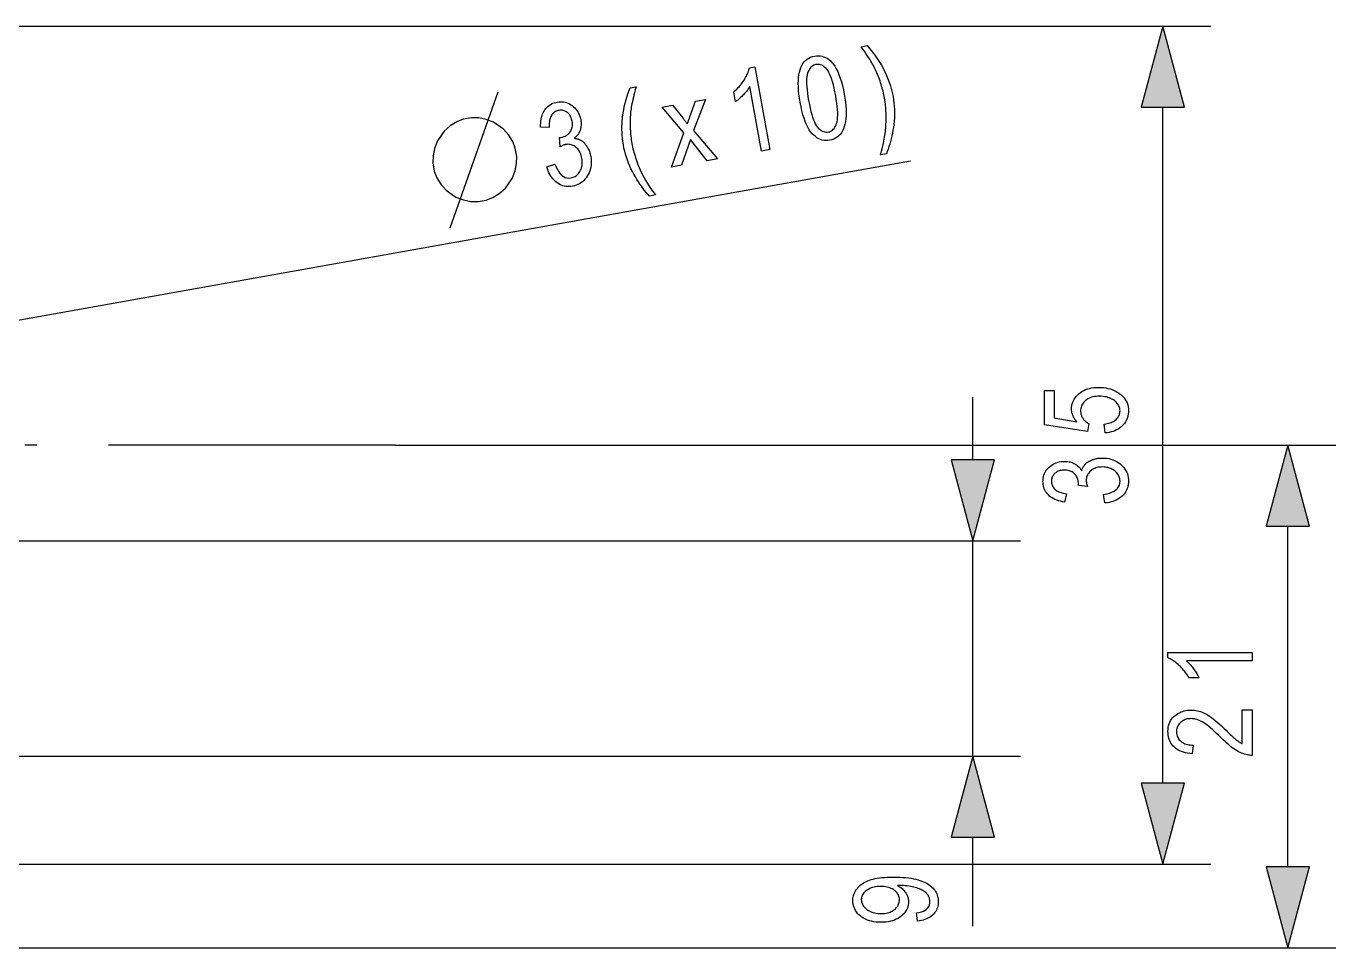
# Model space of a CAD drawing. Extents: x 3 to 298, y 8 to 204.
# Drawn here: x 243.1 to 297.8, y 84 to 122.5 of the extents above; entities that cross this region are included whole.
import ezdxf

# ---------------------------------------------------------------- set-up
doc = ezdxf.new("R2010")
doc.units = 0
doc.linetypes.add('DASHDOT', pattern=[18.5, 12, -3, 0.5, -3])
doc.layers.get('0').update_dxf_attribs({"linetype": 'CONTINUOUS'})

msp = doc.modelspace()

# ---------------------------------------------------------------- linework, layer by layer
at = {"color": 7}
for p, q in [((196, 122.5), (292.572845, 122.5)), ((290.572845, 90.880737), (290.572845, 119.119263)), ((218.30481, 105.857613), (280.01886, 116.873016)), ((258.5, 105), (297.798584, 105)), ((219.5, 101), (284.625916, 101)), ((219.5, 92), (284.625916, 92)), ((196, 87.5), (292.572845, 87.5)), ((227, 84), (297.798584, 84))]:
    msp.add_line(p, q, dxfattribs=at)
at = {"color": 7, "ltscale": 0.065482}
msp.add_line((282.625916, 104.380737), (282.625916, 107), dxfattribs=at)
at = {"color": 7, "linetype": 'DASHDOT'}
msp.add_line((258.5, 105), (63.5, 105), dxfattribs=at)
at = {"color": 7, "ltscale": 0.355963}
msp.add_line((295.798584, 87.380737), (295.798584, 101.619263), dxfattribs=at)
at = {"color": 7, "ltscale": 0.225}
msp.add_line((282.625916, 92), (282.625916, 101), dxfattribs=at)
at = {"color": 7, "ltscale": 0.092845}
msp.add_line((282.625916, 84.905472), (282.625916, 88.619263), dxfattribs=at)
at = {"color": 7}
for points in [[(291.478699, 119.119263), (290.572845, 122.5), (289.666992, 119.119263)], [(279.012909, 117.171921), (278.763763, 117.127449), (278.832825, 117.373055), (278.890381, 117.616554), (278.936401, 117.857956), (278.970947, 118.097252), (278.993958, 118.334442), (279.005493, 118.569534), (279.005493, 118.802521), (278.993988, 119.033409), (278.970978, 119.262192), (278.936462, 119.488869), (278.922699, 119.562523), (278.907837, 119.635872), (278.891815, 119.708923), (278.874695, 119.781677), (278.856384, 119.854126), (278.836975, 119.926277), (278.816437, 119.998131), (278.794739, 120.069679), (278.771942, 120.14093), (278.747986, 120.211891), (278.723145, 120.282021), (278.697723, 120.350807), (278.671692, 120.418243), (278.64502, 120.484337), (278.617767, 120.549088), (278.589905, 120.612495), (278.561401, 120.674553), (278.532349, 120.73526), (278.502625, 120.794632), (278.472351, 120.852654), (278.439636, 120.912186), (278.402771, 120.976089), (278.361725, 121.044373), (278.316498, 121.11702), (278.26709, 121.194046), (278.213531, 121.275436), (278.155762, 121.361206), (278.093872, 121.45134), (278.027771, 121.545853), (277.957489, 121.64473), (278.206604, 121.689201), (278.376282, 121.489754), (278.53241, 121.287247), (278.674957, 121.081696), (278.803955, 120.873085), (278.919373, 120.66143), (279.021179, 120.446716), (279.109467, 120.228951), (279.184174, 120.008133), (279.2453, 119.784264), (279.292847, 119.557335), (279.314087, 119.426468), (279.331024, 119.296173), (279.343628, 119.166428), (279.351929, 119.037254), (279.355896, 118.908638), (279.35553, 118.780586), (279.350861, 118.653091), (279.341858, 118.526169), (279.328552, 118.399803), (279.310913, 118.274002), (279.290131, 118.150017), (279.267334, 118.029091), (279.242554, 117.911224), (279.215729, 117.796425), (279.186951, 117.684685), (279.156128, 117.576004), (279.123322, 117.47039), (279.088531, 117.367836), (279.051697, 117.268349)], [(275.409943, 119.327484), (275.38208, 119.497147), (275.360382, 119.659225), (275.344849, 119.813736), (275.335541, 119.960655), (275.332397, 120.100006), (275.335388, 120.231766), (275.344604, 120.355957), (275.359985, 120.472565), (275.381531, 120.581589), (275.409302, 120.683044), (275.443146, 120.776634), (275.483032, 120.862083), (275.528931, 120.9394), (275.580902, 121.008575), (275.638885, 121.069611), (275.702911, 121.122513), (275.77298, 121.167274), (275.849091, 121.203896), (275.931213, 121.232376), (276.019409, 121.252724), (276.099182, 121.263229), (276.176819, 121.265884), (276.252319, 121.260689), (276.325684, 121.247635), (276.396912, 121.226738), (276.466003, 121.197983), (276.532928, 121.161385), (276.597748, 121.116928), (276.6604, 121.064621), (276.720947, 121.004463), (276.791077, 120.921356), (276.857422, 120.826759), (276.920013, 120.720673), (276.978821, 120.603104), (277.033875, 120.474037), (277.085144, 120.333481), (277.13266, 120.181442), (277.176392, 120.017906), (277.21637, 119.842888), (277.252563, 119.656372), (277.280304, 119.487595), (277.30188, 119.326279), (277.317352, 119.17244), (277.32666, 119.026054), (277.329865, 118.887138), (277.326904, 118.755692), (277.31781, 118.631706), (277.302612, 118.51519), (277.28125, 118.406136), (277.253784, 118.30455), (277.220154, 118.21077), (277.18045, 118.125145), (277.134613, 118.047661), (277.082672, 117.978333), (277.024628, 117.917152), (276.960449, 117.86412), (276.890198, 117.819237), (276.813812, 117.782501), (276.731323, 117.753922), (276.6427, 117.733482), (276.562622, 117.723259), (276.48407, 117.721466), (276.407043, 117.728088), (276.331543, 117.743126), (276.257568, 117.766594), (276.18512, 117.798477), (276.114197, 117.838791), (276.0448, 117.88752), (275.976929, 117.944672), (275.910614, 118.010239), (275.846588, 118.08622), (275.785675, 118.174583), (275.727844, 118.275337), (275.673157, 118.388481), (275.621521, 118.514008), (275.572998, 118.651924), (275.527588, 118.802231), (275.485291, 118.964928), (275.446045, 119.140015)], [(274.1362, 117.346725), (273.78833, 117.284637), (273.307159, 119.980431), (273.287415, 119.947746), (273.266052, 119.914642), (273.243042, 119.881134), (273.218414, 119.847214), (273.192169, 119.812881), (273.164307, 119.778137), (273.134796, 119.742981), (273.103699, 119.707413), (273.070923, 119.67144), (273.03656, 119.635048), (273.001587, 119.599228), (272.96701, 119.564964), (272.932831, 119.532242), (272.899048, 119.501083), (272.865692, 119.471466), (272.832703, 119.443405), (272.800171, 119.416893), (272.768005, 119.39193), (272.736206, 119.368523), (272.704865, 119.346664), (272.631866, 119.755615), (272.682556, 119.799362), (272.731628, 119.84433), (272.779083, 119.890518), (272.824951, 119.93792), (272.869263, 119.986542), (272.911926, 120.036385), (272.953003, 120.08744), (272.992462, 120.139717), (273.030334, 120.193207), (273.06662, 120.247925), (273.10083, 120.302895), (273.132446, 120.357162), (273.161499, 120.410728), (273.187988, 120.4636), (273.211914, 120.51577), (273.233276, 120.56723), (273.252075, 120.617996), (273.268311, 120.668068), (273.281952, 120.71743), (273.29303, 120.766098), (273.518677, 120.806366)], [(275.764832, 119.390823), (275.79541, 119.228836), (275.82724, 119.078491), (275.860291, 118.939789), (275.894592, 118.812737), (275.930145, 118.697327), (275.966949, 118.593559), (276.004974, 118.501442), (276.04425, 118.420959), (276.084778, 118.352127), (276.126556, 118.294945), (276.169373, 118.246597), (276.212952, 118.204285), (276.257294, 118.167999), (276.30246, 118.137756), (276.348419, 118.113548), (276.395142, 118.095367), (276.442688, 118.083229), (276.490997, 118.077118), (276.5401, 118.077042), (276.590027, 118.083008), (276.6362, 118.094231), (276.67981, 118.110962), (276.720825, 118.133202), (276.759247, 118.160942), (276.795105, 118.194183), (276.828369, 118.232941), (276.85907, 118.277191), (276.887146, 118.32695), (276.912689, 118.382217), (276.935608, 118.442993), (276.954712, 118.511658), (276.968628, 118.590607), (276.977448, 118.679855), (276.98111, 118.779381), (276.979675, 118.889198), (276.973053, 119.009308), (276.961334, 119.139702), (276.944458, 119.28038), (276.922455, 119.431351), (276.895325, 119.592613), (276.864685, 119.755035), (276.832794, 119.905746), (276.799683, 120.044739), (276.76532, 120.172012), (276.729736, 120.287582), (276.692932, 120.391426), (276.654907, 120.483559), (276.615631, 120.56398), (276.575134, 120.632683), (276.533386, 120.689667), (276.490601, 120.737785), (276.446899, 120.779877), (276.402344, 120.815933), (276.356873, 120.84597), (276.310547, 120.86998), (276.263306, 120.887955), (276.215149, 120.899902), (276.166138, 120.90583), (276.116241, 120.905724), (276.06546, 120.899597), (276.019714, 120.888451), (275.976563, 120.871796), (275.935944, 120.849632), (275.897888, 120.82196), (275.862427, 120.78878), (275.829498, 120.750092), (275.799133, 120.705887), (275.771301, 120.656181), (275.746063, 120.600967), (275.723389, 120.540237), (275.704529, 120.471611), (275.690796, 120.392693), (275.682129, 120.303482), (275.678619, 120.203979), (275.680237, 120.094185), (275.68692, 119.974098), (275.69873, 119.843719), (275.715637, 119.703049), (275.737701, 119.552078)], [(269.108734, 115.404114), (269.042725, 115.477692), (268.976929, 115.555206), (268.911407, 115.636635), (268.84613, 115.721992), (268.781097, 115.811272), (268.716309, 115.904472), (268.651764, 116.001602), (268.587463, 116.102654), (268.523438, 116.207626), (268.459625, 116.316528), (268.397919, 116.428596), (268.340179, 116.54306), (268.286377, 116.659935), (268.236572, 116.779213), (268.190704, 116.900894), (268.148804, 117.024986), (268.11087, 117.151474), (268.076874, 117.280373), (268.046875, 117.411674), (268.020813, 117.54538), (267.986938, 117.774742), (267.966827, 118.005936), (267.96051, 118.23896), (267.968018, 118.473816), (267.989258, 118.710503), (268.024323, 118.94902), (268.073181, 119.189369), (268.135803, 119.431549), (268.212219, 119.675552), (268.302429, 119.921394), (268.551575, 119.965866), (268.519836, 119.84877), (268.490479, 119.737228), (268.463501, 119.631218), (268.438904, 119.530754), (268.416687, 119.435837), (268.396851, 119.346458), (268.379395, 119.262619), (268.364349, 119.184326), (268.351654, 119.111572), (268.34137, 119.044365), (268.332764, 118.979401), (268.325256, 118.913391), (268.318787, 118.846329), (268.313385, 118.778229), (268.309052, 118.709076), (268.305756, 118.63887), (268.303528, 118.567627), (268.302368, 118.495331), (268.302277, 118.421982), (268.303223, 118.347595), (268.305298, 118.272736), (268.308533, 118.19799), (268.312958, 118.123352), (268.318542, 118.048828), (268.325287, 117.974411), (268.333191, 117.900116), (268.342285, 117.82592), (268.352539, 117.751846), (268.363953, 117.677879), (268.376526, 117.604019), (268.422607, 117.379402), (268.480225, 117.156799), (268.549438, 116.936211), (268.630188, 116.717644), (268.722534, 116.501091), (268.826477, 116.286552), (268.941956, 116.074036), (269.069031, 115.863533), (269.207642, 115.655045), (269.357849, 115.448578)], [(264.824463, 116.623207), (265.162231, 116.741699), (265.210114, 116.617538), (265.262207, 116.508102), (265.318542, 116.413391), (265.379059, 116.333389), (265.443787, 116.26812), (265.512756, 116.21756), (265.585907, 116.181732), (265.663269, 116.160622), (265.744873, 116.154228), (265.830658, 116.16256), (265.877136, 116.172928), (265.921631, 116.187088), (265.964142, 116.205048), (266.004669, 116.226791), (266.043213, 116.252335), (266.079773, 116.281662), (266.114319, 116.314789), (266.146912, 116.351707), (266.17749, 116.392418), (266.206085, 116.43692), (266.23175, 116.4842), (266.25351, 116.533226), (266.271362, 116.584007), (266.285339, 116.636543), (266.29538, 116.690826), (266.301514, 116.746872), (266.303772, 116.804657), (266.302124, 116.864204), (266.29657, 116.925507), (266.287109, 116.988556), (266.274963, 117.047264), (266.260071, 117.10305), (266.242371, 117.155914), (266.221924, 117.205864), (266.198669, 117.252884), (266.172668, 117.296989), (266.14389, 117.338173), (266.112305, 117.376434), (266.077972, 117.411774), (266.040863, 117.444191), (266.001953, 117.47319), (265.962219, 117.49826), (265.921722, 117.519402), (265.880402, 117.536621), (265.838287, 117.549911), (265.795349, 117.559273), (265.751648, 117.564705), (265.707092, 117.566216), (265.661774, 117.563805), (265.615631, 117.557457), (265.59552, 117.553383), (265.574615, 117.548195), (265.552917, 117.541901), (265.530487, 117.5345), (265.507263, 117.525993), (265.483276, 117.516373), (265.458496, 117.505646), (265.432983, 117.493813), (265.406677, 117.480873), (265.379578, 117.466827), (265.353271, 117.845306), (265.408173, 117.85025), (265.45816, 117.860802), (265.505646, 117.874153), (265.550659, 117.890312), (265.593201, 117.909279), (265.63324, 117.931046), (265.670776, 117.95562), (265.705811, 117.983002), (265.738403, 118.013184), (265.768463, 118.046181), (265.796051, 118.081978), (265.820618, 118.119949), (265.841614, 118.159462), (265.859009, 118.200523), (265.872833, 118.243134), (265.883087, 118.287277), (265.889771, 118.332977), (265.892883, 118.380219), (265.892426, 118.429001), (265.888397, 118.479332), (265.880798, 118.531204), (265.870972, 118.57843), (265.858826, 118.623276), (265.84433, 118.665733), (265.827515, 118.705818), (265.80835, 118.743515), (265.786835, 118.778824), (265.76297, 118.81176), (265.736786, 118.842316), (265.708252, 118.870483), (265.677399, 118.896271), (265.64502, 118.919289), (265.612, 118.939163), (265.578369, 118.955894), (265.544037, 118.969475), (265.509064, 118.979904), (265.47345, 118.98719), (265.437195, 118.991325), (265.400269, 118.992317), (265.362701, 118.990158), (265.324463, 118.984848), (265.285431, 118.976288), (265.248169, 118.964874), (265.212708, 118.9506), (265.179016, 118.933472), (265.147156, 118.913483), (265.117065, 118.89064), (265.088776, 118.864944), (265.062286, 118.836388), (265.037598, 118.804977), (265.014679, 118.770706), (264.993958, 118.733604), (264.97583, 118.69368), (264.960205, 118.65094), (264.947205, 118.605385), (264.936737, 118.557014), (264.928833, 118.505829), (264.923492, 118.451828), (264.920715, 118.395004), (264.920502, 118.335373), (264.922852, 118.272919), (264.563934, 118.286461), (264.563354, 118.375313), (264.566833, 118.460426), (264.574402, 118.541809), (264.585999, 118.619446), (264.601654, 118.693344), (264.621399, 118.763512), (264.645203, 118.829941), (264.673035, 118.892632), (264.704956, 118.951584), (264.740936, 119.006805), (264.780334, 119.058067), (264.822449, 119.105164), (264.867279, 119.148087), (264.914856, 119.186852), (264.965149, 119.221436), (265.018188, 119.251862), (265.073975, 119.278114), (265.132477, 119.300194), (265.193726, 119.318108), (265.25769, 119.331856), (265.325745, 119.341385), (265.392639, 119.345467), (265.458344, 119.344101), (265.522919, 119.337288), (265.586304, 119.325035), (265.64856, 119.307327), (265.709625, 119.28418), (265.769531, 119.255585), (265.828278, 119.22155), (265.885864, 119.18206), (265.940735, 119.138107), (265.991241, 119.090668), (266.037445, 119.039742), (266.079315, 118.985321), (266.116852, 118.927414), (266.150085, 118.866028), (266.178955, 118.80114), (266.203552, 118.732773), (266.223785, 118.660919), (266.239716, 118.585571), (266.246979, 118.538925), (266.252014, 118.492989), (266.254822, 118.447777), (266.255371, 118.403275), (266.253693, 118.359489), (266.249756, 118.316422), (266.243622, 118.274071), (266.235229, 118.232437), (266.224609, 118.191521), (266.211731, 118.151321), (266.196777, 118.112106), (266.179962, 118.07415), (266.161224, 118.03746), (266.140594, 118.002029), (266.118042, 117.967865), (266.093628, 117.934959), (266.067291, 117.90332), (266.039063, 117.87294), (266.008942, 117.843819), (265.976929, 117.815964), (266.011963, 117.811882), (266.046051, 117.806374), (266.079193, 117.799438), (266.111359, 117.791061), (266.142578, 117.781258), (266.172852, 117.770027), (266.202148, 117.757355), (266.230469, 117.743256), (266.257874, 117.727722), (266.284302, 117.710762), (266.309967, 117.692276), (266.335022, 117.672188), (266.359528, 117.65049), (266.383423, 117.627182), (266.406738, 117.602264), (266.429474, 117.575737), (266.451599, 117.547607), (266.473175, 117.517868), (266.494141, 117.486511), (266.514526, 117.45356), (266.533997, 117.41925), (266.552277, 117.383858), (266.569336, 117.347366), (266.585205, 117.309799), (266.599823, 117.271133), (266.613251, 117.231377), (266.625458, 117.190536), (266.636475, 117.148605), (266.64624, 117.105583), (266.654846, 117.06147), (266.668671, 116.967743), (266.6763, 116.87648), (266.677734, 116.787666), (266.672943, 116.701317), (266.661957, 116.617416), (266.644745, 116.535973), (266.621307, 116.456985), (266.591675, 116.380463), (266.555847, 116.306389), (266.513794, 116.234772), (266.46698, 116.167206), (266.416901, 116.105293), (266.363525, 116.049019), (266.306885, 115.99839), (266.246918, 115.953415), (266.183685, 115.914078), (266.117157, 115.880386), (266.047363, 115.852348), (265.974243, 115.829948), (265.897858, 115.813202), (265.826111, 115.803108), (265.755615, 115.798676), (265.686401, 115.799904), (265.618469, 115.806793), (265.551788, 115.819336), (265.486389, 115.83754), (265.422241, 115.861404), (265.359375, 115.890923), (265.297791, 115.926102), (265.237457, 115.966942), (265.179596, 116.01281), (265.125427, 116.063065), (265.074921, 116.117714), (265.028107, 116.17675), (264.984985, 116.240181), (264.945496, 116.308006), (264.909729, 116.380219), (264.877625, 116.456818), (264.849182, 116.537819)], [(270.037262, 116.615097), (270.553101, 118.045868), (269.648132, 119.121193), (270.080597, 119.19838), (270.5, 118.669373), (270.522797, 118.640427), (270.54483, 118.612274), (270.566101, 118.584908), (270.586578, 118.558319), (270.606262, 118.532516), (270.625244, 118.5075), (270.643402, 118.483269), (270.660797, 118.459824), (270.677429, 118.437157), (270.693298, 118.415276), (270.704865, 118.44986), (270.716248, 118.48349), (270.727386, 118.516159), (270.738312, 118.547867), (270.749023, 118.578613), (270.759521, 118.608398), (270.769806, 118.637222), (270.779846, 118.665092), (270.789703, 118.692001), (270.799316, 118.717941), (271.03952, 119.369537), (271.453186, 119.443375), (270.955505, 118.141953), (271.952759, 116.957001), (271.527344, 116.881065), (270.968201, 117.581573), (270.820404, 117.771034), (270.457947, 116.690193)], [(261.677063, 118.678192), (261.332489, 118.616692), (261.055603, 118.508018), (260.788971, 118.341919), (260.532593, 118.118385), (260.249542, 117.712334), (260.12854, 117.394455), (260.064941, 117.086823), (260.058746, 116.789444), (260.120239, 116.444893), (260.228912, 116.168015), (260.39502, 115.901382), (260.61853, 115.645004), (261.024597, 115.361954), (261.342468, 115.240929), (261.650116, 115.177322), (261.94751, 115.17115), (262.292053, 115.232651), (262.568939, 115.341324), (262.835571, 115.507423), (263.091919, 115.730949), (263.375, 116.137009), (263.496033, 116.454887), (263.559631, 116.762512), (263.565796, 117.059891), (263.504272, 117.404449), (263.39563, 117.681328), (263.229523, 117.947952), (263.005981, 118.20433), (262.599945, 118.487389), (262.282043, 118.608414), (261.974426, 118.672012)], [(288.156067, 105.509483), (288.117859, 105.879539), (288.183014, 105.889221), (288.244751, 105.90107), (288.30304, 105.9151), (288.357941, 105.931297), (288.409424, 105.949669), (288.45752, 105.970215), (288.502167, 105.992928), (288.543396, 106.017815), (288.581238, 106.044876), (288.615662, 106.074112), (288.646729, 106.104919), (288.67453, 106.136711), (288.699036, 106.169479), (288.720306, 106.203224), (288.738312, 106.237953), (288.753021, 106.273659), (288.764465, 106.310341), (288.772644, 106.348), (288.777557, 106.386642), (288.779175, 106.426262), (288.776886, 106.475708), (288.769958, 106.523766), (288.758453, 106.570442), (288.74231, 106.61573), (288.721588, 106.659637), (288.696259, 106.702156), (288.66629, 106.743294), (288.631744, 106.783043), (288.59259, 106.821411), (288.548798, 106.858391), (288.501038, 106.892868), (288.449921, 106.923714), (288.395416, 106.950928), (288.337555, 106.974518), (288.276337, 106.994476), (288.211731, 107.010803), (288.143799, 107.023506), (288.072449, 107.032578), (287.997772, 107.038025), (287.919708, 107.039833), (287.846436, 107.038078), (287.776489, 107.032814), (287.709961, 107.02404), (287.64679, 107.011757), (287.586975, 106.995964), (287.530518, 106.976662), (287.477417, 106.95385), (287.427704, 106.927528), (287.381348, 106.897697), (287.338379, 106.864357), (287.299133, 106.828369), (287.264008, 106.790588), (287.233032, 106.751015), (287.206177, 106.709656), (287.183472, 106.666496), (287.164886, 106.621552), (287.150452, 106.574821), (287.140106, 106.526299), (287.133911, 106.475983), (287.131836, 106.423874), (287.132751, 106.392082), (287.135437, 106.360703), (287.139893, 106.329727), (287.146179, 106.299156), (287.154236, 106.26899), (287.164063, 106.239227), (287.17572, 106.209877), (287.189148, 106.180931), (287.204376, 106.15239), (287.221375, 106.124252), (287.23999, 106.096901), (287.26001, 106.070724), (287.281433, 106.045715), (287.30426, 106.021873), (287.328522, 105.999207), (287.354187, 105.977707), (287.381226, 105.957382), (287.409698, 105.938217), (287.439575, 105.920227), (287.470886, 105.903412), (287.418335, 105.571556), (285.620605, 105.850883), (285.620605, 107.276192), (286.03125, 107.276192), (286.03125, 106.132607), (286.971893, 105.977425), (286.930176, 106.028824), (286.892822, 106.080849), (286.859863, 106.133492), (286.831299, 106.186752), (286.807159, 106.240639), (286.787384, 106.295143), (286.772003, 106.350266), (286.761047, 106.406013), (286.754456, 106.462387), (286.752258, 106.519371), (286.75531, 106.59053), (286.764526, 106.659805), (286.779846, 106.727188), (286.801331, 106.792686), (286.828949, 106.8563), (286.862671, 106.91803), (286.902588, 106.977867), (286.948578, 107.035828), (287.000732, 107.091896), (287.059021, 107.14608), (287.122528, 107.196655), (287.190308, 107.241913), (287.262329, 107.281837), (287.338654, 107.316444), (287.41925, 107.345726), (287.504089, 107.36969), (287.593231, 107.388321), (287.686646, 107.401627), (287.784332, 107.409615), (287.886292, 107.412277), (287.987488, 107.409615), (288.085724, 107.401627), (288.181061, 107.388321), (288.273438, 107.36969), (288.362885, 107.345726), (288.449402, 107.316444), (288.532959, 107.281837), (288.613586, 107.241913), (288.691284, 107.196655), (288.766052, 107.14608), (288.835693, 107.091011), (288.89798, 107.032295), (288.952942, 106.969917), (289.00061, 106.903893), (289.040894, 106.834213), (289.073914, 106.760887), (289.099548, 106.683907), (289.117859, 106.603264), (289.128845, 106.518982), (289.132538, 106.431038), (289.129944, 106.357704), (289.122192, 106.28669), (289.109222, 106.217995), (289.091064, 106.151611), (289.06778, 106.08754), (289.039276, 106.025787), (289.005615, 105.966354), (288.966736, 105.909233), (288.922729, 105.854431), (288.873505, 105.801941), (288.819702, 105.752823), (288.761902, 105.708115), (288.700134, 105.667831), (288.634369, 105.631958), (288.564636, 105.600502), (288.490875, 105.573463), (288.413147, 105.550842), (288.331451, 105.532639), (288.245758, 105.518852)], [(296.704468, 101.619263), (295.798584, 105), (294.8927, 101.619263)], [(281.720032, 104.380737), (282.625916, 101), (283.531799, 104.380737)], [(288.148895, 102.582466), (288.091614, 102.935814), (288.222229, 102.961143), (288.339142, 102.99321), (288.442261, 103.032005), (288.531677, 103.07753), (288.6073, 103.129791), (288.669189, 103.188789), (288.717316, 103.254509), (288.751678, 103.326973), (288.772308, 103.406166), (288.779175, 103.492088), (288.777161, 103.539665), (288.771027, 103.58596), (288.760803, 103.630966), (288.746521, 103.674683), (288.728149, 103.717102), (288.705688, 103.75824), (288.679169, 103.798088), (288.64856, 103.836647), (288.613831, 103.873909), (288.575073, 103.909889), (288.53302, 103.943459), (288.488586, 103.973495), (288.441742, 103.999992), (288.392456, 104.022957), (288.34079, 104.042397), (288.286713, 104.058296), (288.230225, 104.070663), (288.171295, 104.079498), (288.109985, 104.084793), (288.046234, 104.086563), (287.986328, 104.084938), (287.928772, 104.08007), (287.873627, 104.071953), (287.820862, 104.060585), (287.770508, 104.045975), (287.722504, 104.028114), (287.67691, 104.007011), (287.633698, 103.982658), (287.592865, 103.955063), (287.554443, 103.924217), (287.519043, 103.891006), (287.487396, 103.856316), (287.459473, 103.820145), (287.435242, 103.782494), (287.414764, 103.743362), (287.39801, 103.702759), (287.384949, 103.660667), (287.375671, 103.617096), (287.370056, 103.572044), (287.368225, 103.525513), (287.368683, 103.504982), (287.370117, 103.48349), (287.372498, 103.461052), (287.375854, 103.437653), (287.380127, 103.4133), (287.385406, 103.387993), (287.391602, 103.361732), (287.398773, 103.334518), (287.406891, 103.306343), (287.415955, 103.277214), (287.038757, 103.317802), (287.043518, 103.372711), (287.041931, 103.423782), (287.037109, 103.472893), (287.029114, 103.520042), (287.017914, 103.565239), (287.00354, 103.608475), (286.985931, 103.649757), (286.965149, 103.689079), (286.941132, 103.72644), (286.91394, 103.761848), (286.883545, 103.795296), (286.850494, 103.826141), (286.815277, 103.853737), (286.777893, 103.87809), (286.738403, 103.899193), (286.696747, 103.917053), (286.652924, 103.931664), (286.606964, 103.943031), (286.558868, 103.951149), (286.508606, 103.956017), (286.456207, 103.957642), (286.40799, 103.956276), (286.361694, 103.952194), (286.317352, 103.945389), (286.274963, 103.935867), (286.234467, 103.923622), (286.195923, 103.908646), (286.159302, 103.890961), (286.124634, 103.870544), (286.091888, 103.847412), (286.061096, 103.821556), (286.032715, 103.793739), (286.007355, 103.764732), (285.984985, 103.734535), (285.965576, 103.70314), (285.949158, 103.670547), (285.93573, 103.636765), (285.925293, 103.601791), (285.917847, 103.56562), (285.913361, 103.528259), (285.911865, 103.4897), (285.913422, 103.449745), (285.918121, 103.411057), (285.925934, 103.373634), (285.93689, 103.337479), (285.950958, 103.302582), (285.96817, 103.268959), (285.988495, 103.236595), (286.011963, 103.205498), (286.038513, 103.175667), (286.068237, 103.147102), (286.101135, 103.120186), (286.137238, 103.095291), (286.176575, 103.072433), (286.219116, 103.051605), (286.264893, 103.032799), (286.313904, 103.016029), (286.36615, 103.001289), (286.42157, 102.988571), (286.480255, 102.97789), (286.542145, 102.969238), (286.465759, 102.618279), (286.378174, 102.633324), (286.294983, 102.651703), (286.216217, 102.673431), (286.141815, 102.698502), (286.071838, 102.726913), (286.006226, 102.758659), (285.945007, 102.793762), (285.888184, 102.832199), (285.835754, 102.873978), (285.78772, 102.919098), (285.744171, 102.966873), (285.7052, 103.016602), (285.670837, 103.068291), (285.641022, 103.121941), (285.615814, 103.177544), (285.595184, 103.2351), (285.579163, 103.294624), (285.567688, 103.356094), (285.560822, 103.419533), (285.558533, 103.484924), (285.561096, 103.553589), (285.568848, 103.620148), (285.581726, 103.684608), (285.599792, 103.746971), (285.622986, 103.807228), (285.651337, 103.865387), (285.684875, 103.921448), (285.723541, 103.975403), (285.767365, 104.02726), (285.816376, 104.077011), (285.869263, 104.123283), (285.924866, 104.16468), (285.983093, 104.20121), (286.044037, 104.232864), (286.107635, 104.259651), (286.17392, 104.28157), (286.242859, 104.298615), (286.314484, 104.310791), (286.388794, 104.3181), (286.465759, 104.320534), (286.512939, 104.319496), (286.559052, 104.316376), (286.604065, 104.311188), (286.647949, 104.303917), (286.690765, 104.294571), (286.732483, 104.283142), (286.773071, 104.269646), (286.812592, 104.254066), (286.851013, 104.236412), (286.888336, 104.216675), (286.924316, 104.195084), (286.95871, 104.171844), (286.991547, 104.14695), (287.022797, 104.120415), (287.05246, 104.092232), (287.080566, 104.062401), (287.107086, 104.030922), (287.13205, 103.997795), (287.155396, 103.96302), (287.177216, 103.926605), (287.187378, 103.960388), (287.198792, 103.992973), (287.211456, 104.024368), (287.225342, 104.054573), (287.240479, 104.08358), (287.256866, 104.111389), (287.274475, 104.138008), (287.293335, 104.163437), (287.313446, 104.187668), (287.334778, 104.210709), (287.357483, 104.232719), (287.381683, 104.253876), (287.407349, 104.27417), (287.434479, 104.293602), (287.463104, 104.31218), (287.493225, 104.329887), (287.524811, 104.346748), (287.557861, 104.36274), (287.592407, 104.377876), (287.628448, 104.392159), (287.665649, 104.405312), (287.703674, 104.417084), (287.742615, 104.427467), (287.782379, 104.43647), (287.822998, 104.444084), (287.864502, 104.450317), (287.90686, 104.455162), (287.950073, 104.458618), (287.994141, 104.460701), (288.039063, 104.461395), (288.133789, 104.458549), (288.224976, 104.450027), (288.312653, 104.435822), (288.39682, 104.415932), (288.477478, 104.390366), (288.554626, 104.359116), (288.628265, 104.322182), (288.698395, 104.279564), (288.765015, 104.231262), (288.828125, 104.177284), (288.886414, 104.119339), (288.938568, 104.059151), (288.984589, 103.996719), (289.024475, 103.932045), (289.058228, 103.865128), (289.085815, 103.795959), (289.1073, 103.724556), (289.12265, 103.650902), (289.131836, 103.575005), (289.134918, 103.496864), (289.132263, 103.424454), (289.124207, 103.354286), (289.11084, 103.286362), (289.092133, 103.22068), (289.068054, 103.157249), (289.038635, 103.096054), (289.003906, 103.037109), (288.963776, 102.980408), (288.918335, 102.925949), (288.867523, 102.873741), (288.812195, 102.824844), (288.753204, 102.780342), (288.690552, 102.740234), (288.624207, 102.704514), (288.554169, 102.673195), (288.480469, 102.646263), (288.403076, 102.623726), (288.322021, 102.605583), (288.237305, 102.591827)], [(294.298584, 96.336899), (294.298584, 95.983559), (291.560181, 95.983559), (291.588867, 95.958374), (291.617737, 95.931511), (291.646667, 95.902985), (291.67572, 95.87278), (291.704926, 95.840912), (291.734222, 95.807365), (291.763672, 95.772156), (291.793213, 95.735268), (291.822876, 95.696709), (291.852661, 95.656479), (291.881775, 95.615753), (291.909424, 95.575691), (291.935608, 95.536293), (291.960358, 95.497574), (291.983643, 95.459518), (292.005493, 95.422127), (292.025879, 95.385406), (292.0448, 95.349358), (292.062256, 95.31398), (292.078247, 95.279266), (291.662842, 95.279266), (291.628662, 95.336838), (291.593018, 95.393051), (291.555908, 95.447899), (291.517303, 95.501389), (291.477234, 95.55352), (291.435669, 95.604294), (291.392609, 95.653702), (291.348083, 95.701744), (291.302063, 95.748428), (291.254578, 95.793762), (291.206482, 95.837082), (291.15863, 95.877747), (291.110962, 95.915771), (291.063599, 95.951141), (291.016418, 95.983856), (290.969543, 96.013931), (290.922852, 96.041351), (290.876404, 96.066116), (290.8302, 96.088242), (290.784241, 96.107712), (290.784241, 96.336899)], [(293.885559, 93.937515), (294.298584, 93.937515), (294.298584, 92.039497), (294.247864, 92.039719), (294.195923, 92.043266), (294.142822, 92.050133), (294.088501, 92.06031), (294.032959, 92.073814), (293.976257, 92.090637), (293.918396, 92.110771), (293.859314, 92.134232), (293.799011, 92.161003), (293.737549, 92.191101), (293.674316, 92.225487), (293.608887, 92.265152), (293.541199, 92.310097), (293.471283, 92.360321), (293.399109, 92.415817), (293.324707, 92.476593), (293.248047, 92.542641), (293.169128, 92.61396), (293.087982, 92.690567), (293.004578, 92.772446), (292.908447, 92.867867), (292.816772, 92.956467), (292.729584, 93.038239), (292.646851, 93.113174), (292.568573, 93.18129), (292.494751, 93.242577), (292.425415, 93.297035), (292.360535, 93.344666), (292.30014, 93.385468), (292.244202, 93.419441), (292.190857, 93.448471), (292.138245, 93.474449), (292.086365, 93.497368), (292.035217, 93.517227), (291.984863, 93.534035), (291.935181, 93.547791), (291.886292, 93.558487), (291.838135, 93.566124), (291.79071, 93.570709), (291.744019, 93.572235), (291.691528, 93.570671), (291.641022, 93.565979), (291.592499, 93.558167), (291.545959, 93.547218), (291.501404, 93.533142), (291.458801, 93.515938), (291.418213, 93.495613), (291.379578, 93.472153), (291.342957, 93.445572), (291.308289, 93.415863), (291.276306, 93.383858), (291.247711, 93.350395), (291.222473, 93.315475), (291.200562, 93.279106), (291.182068, 93.24128), (291.166931, 93.201988), (291.155151, 93.161247), (291.146729, 93.119049), (291.141663, 93.075394), (291.139984, 93.030289), (291.141785, 92.981987), (291.147247, 92.935455), (291.156311, 92.890694), (291.169006, 92.847694), (291.185364, 92.806465), (291.205322, 92.766998), (291.228882, 92.729301), (291.256104, 92.693367), (291.286957, 92.659203), (291.321442, 92.626808), (291.359314, 92.59687), (291.40033, 92.570084), (291.444489, 92.546448), (291.491821, 92.525963), (291.542267, 92.508629), (291.595886, 92.494446), (291.652649, 92.483414), (291.712585, 92.47554), (291.775665, 92.47081), (291.841919, 92.469238), (291.796539, 92.106346), (291.698303, 92.116074), (291.605011, 92.129982), (291.516724, 92.148064), (291.433472, 92.170326), (291.355164, 92.19677), (291.28186, 92.227386), (291.213531, 92.262184), (291.150208, 92.301163), (291.091858, 92.344315), (291.038513, 92.391647), (290.990234, 92.442627), (290.946991, 92.496735), (290.908844, 92.553978), (290.875793, 92.614342), (290.847839, 92.677841), (290.824951, 92.744461), (290.807129, 92.814209), (290.794434, 92.887085), (290.786804, 92.963089), (290.784241, 93.042221), (290.787231, 93.127945), (290.796082, 93.209396), (290.810913, 93.286568), (290.831604, 93.359467), (290.858276, 93.428093), (290.890839, 93.492447), (290.929321, 93.552528), (290.973724, 93.608337), (291.024048, 93.659866), (291.080322, 93.70713), (291.14032, 93.749992), (291.201965, 93.788345), (291.265228, 93.822189), (291.330139, 93.851517), (291.396637, 93.876335), (291.464783, 93.896645), (291.534546, 93.912437), (291.605927, 93.923721), (291.678925, 93.930489), (291.753571, 93.932739), (291.820129, 93.930977), (291.886169, 93.925674), (291.95166, 93.91684), (292.016571, 93.904472), (292.080933, 93.888573), (292.144775, 93.869141), (292.208069, 93.846176), (292.270782, 93.819672), (292.332947, 93.789635), (292.394592, 93.756073), (292.458008, 93.71756), (292.525452, 93.672699), (292.597046, 93.62149), (292.672668, 93.563927), (292.752411, 93.500015), (292.836243, 93.429756), (292.924133, 93.353142), (293.016113, 93.27018), (293.112152, 93.180862), (293.21228, 93.085197), (293.274719, 93.024399), (293.333008, 92.968071), (293.387207, 92.916199), (293.437286, 92.868797), (293.483276, 92.825859), (293.525146, 92.787384), (293.562927, 92.75338), (293.596558, 92.723831), (293.626129, 92.698753), (293.651581, 92.678139), (293.674988, 92.660103), (293.698364, 92.642754), (293.721771, 92.626099), (293.745178, 92.610146), (293.768555, 92.594879), (293.791962, 92.580299), (293.815369, 92.566414), (293.838745, 92.553223), (293.862152, 92.540726), (293.885559, 92.528923)], [(283.531799, 88.619263), (282.625916, 92), (281.720032, 88.619263)], [(289.666992, 90.880737), (290.572845, 87.5), (291.478699, 90.880737)], [(294.8927, 87.380737), (295.798584, 84), (296.704468, 87.380737)], [(280.316589, 85.11795), (280.278381, 85.45697), (280.383606, 85.476357), (280.477783, 85.502045), (280.560852, 85.534035), (280.632874, 85.572334), (280.693787, 85.616928), (280.743652, 85.667831), (280.78241, 85.725037), (280.81012, 85.788544), (280.826721, 85.858353), (280.832275, 85.934464), (280.831055, 85.969475), (280.827454, 86.003838), (280.821411, 86.037567), (280.812958, 86.070641), (280.802124, 86.103073), (280.788849, 86.134865), (280.773193, 86.166008), (280.755096, 86.196503), (280.734619, 86.226364), (280.7117, 86.255569), (280.685699, 86.284019), (280.655975, 86.311584), (280.622498, 86.338257), (280.585266, 86.364059), (280.544281, 86.388969), (280.499542, 86.413002), (280.45105, 86.43615), (280.398834, 86.458412), (280.342865, 86.47979), (280.283142, 86.50029), (280.22052, 86.519333), (280.155853, 86.536385), (280.089111, 86.551422), (280.020325, 86.564461), (279.949493, 86.575493), (279.876617, 86.584518), (279.801666, 86.591537), (279.72467, 86.59655), (279.64563, 86.599556), (279.564514, 86.600555), (279.478577, 86.600555), (279.520203, 86.577827), (279.560028, 86.553574), (279.598114, 86.527786), (279.63443, 86.500473), (279.668976, 86.471634), (279.701752, 86.441269), (279.732758, 86.40937), (279.762024, 86.375946), (279.78949, 86.340996), (279.815216, 86.30452), (279.838806, 86.267197), (279.859894, 86.229736), (279.87854, 86.192139), (279.894653, 86.154388), (279.908325, 86.116501), (279.919495, 86.078476), (279.928162, 86.040298), (279.934387, 86.001976), (279.93811, 85.963516), (279.939362, 85.924911), (279.936279, 85.855682), (279.927063, 85.788399), (279.911743, 85.723038), (279.890259, 85.659615), (279.862671, 85.598129), (279.828918, 85.538574), (279.789032, 85.480957), (279.743011, 85.425262), (279.690857, 85.371513), (279.632568, 85.319695), (279.56897, 85.271378), (279.500824, 85.228157), (279.428192, 85.190018), (279.351044, 85.156967), (279.269379, 85.128998), (279.183197, 85.10611), (279.092529, 85.08831), (278.997314, 85.0756), (278.897583, 85.06797), (278.793396, 85.06543), (278.685883, 85.068069), (278.583038, 85.075981), (278.484863, 85.089172), (278.391327, 85.107635), (278.30246, 85.131378), (278.218231, 85.1604), (278.138672, 85.194702), (278.063782, 85.234268), (277.99353, 85.279114), (277.927917, 85.329239), (277.867828, 85.383141), (277.814056, 85.439301), (277.766602, 85.497734), (277.725464, 85.558441), (277.690674, 85.621407), (277.662201, 85.686646), (277.640076, 85.75415), (277.624237, 85.823921), (277.614746, 85.895966), (277.611572, 85.970276), (277.613342, 86.023392), (277.618652, 86.075798), (277.627502, 86.127487), (277.639862, 86.178459), (277.655762, 86.228714), (277.675201, 86.278252), (277.698151, 86.327072), (277.72467, 86.375183), (277.7547, 86.422577), (277.788269, 86.469254), (277.825256, 86.514511), (277.865601, 86.557678), (277.909302, 86.59874), (277.956329, 86.637711), (278.006714, 86.674568), (278.060425, 86.709335), (278.117493, 86.741989), (278.177887, 86.772552), (278.241638, 86.80101), (278.308716, 86.827362), (278.380524, 86.85141), (278.458374, 86.872917), (278.542297, 86.891899), (278.632263, 86.908348), (278.728333, 86.922272), (278.830444, 86.933655), (278.938599, 86.942513), (279.052856, 86.948837), (279.173157, 86.952637), (279.2995, 86.953903), (279.440491, 86.952538), (279.575012, 86.948456), (279.703125, 86.94165), (279.824768, 86.932129), (279.939941, 86.919876), (280.048706, 86.904907), (280.151001, 86.887222), (280.246857, 86.866806), (280.336273, 86.843674), (280.41922, 86.817818), (280.496826, 86.789635), (280.570129, 86.759514), (280.639099, 86.727463), (280.703796, 86.693481), (280.764221, 86.657562), (280.820313, 86.619705), (280.872131, 86.579918), (280.919647, 86.5382), (280.96286, 86.494545), (281.00177, 86.448959), (281.036682, 86.40184), (281.067932, 86.3536), (281.09552, 86.304245), (281.119415, 86.253754), (281.139648, 86.202148), (281.156189, 86.149429), (281.169067, 86.095581), (281.178253, 86.040604), (281.183777, 85.984512), (281.185608, 85.927299), (281.18338, 85.862961), (281.176666, 85.800766), (281.165527, 85.740723), (281.149902, 85.682823), (281.129791, 85.627075), (281.105225, 85.573479), (281.076233, 85.522026), (281.042725, 85.472725), (281.004791, 85.425575), (280.962372, 85.380569), (280.915741, 85.338409), (280.865112, 85.299782), (280.810486, 85.264687), (280.751892, 85.233124), (280.689301, 85.205093), (280.622742, 85.180603), (280.552185, 85.159637), (280.477631, 85.142212), (280.399109, 85.128311)], [(278.771881, 86.562363), (278.698517, 86.560684), (278.628357, 86.555679), (278.561401, 86.547318), (278.49762, 86.535622), (278.437042, 86.520576), (278.3797, 86.502197), (278.3255, 86.480469), (278.274536, 86.455399), (278.226746, 86.426987), (278.18219, 86.395241), (278.141357, 86.361313), (278.104828, 86.326385), (278.072601, 86.290451), (278.044678, 86.253517), (278.021057, 86.215584), (278.001709, 86.176643), (277.986664, 86.136703), (277.975922, 86.095757), (277.969482, 86.05381), (277.967316, 86.010857), (277.969604, 85.965988), (277.976501, 85.922089), (277.987946, 85.879181), (278.003998, 85.837242), (278.024628, 85.796288), (278.049835, 85.75631), (278.07962, 85.717308), (278.114014, 85.679291), (278.152954, 85.64225), (278.196533, 85.606186), (278.243896, 85.572388), (278.294312, 85.542152), (278.347778, 85.515472), (278.404327, 85.492355), (278.463928, 85.472786), (278.52655, 85.456779), (278.592255, 85.444328), (278.661011, 85.43544), (278.732849, 85.430099), (278.807709, 85.428322), (278.875061, 85.430016), (278.939636, 85.435104), (279.001404, 85.443573), (279.060394, 85.455444), (279.116577, 85.470703), (279.169983, 85.489342), (279.220581, 85.511383), (279.268372, 85.536804), (279.313416, 85.565628), (279.355621, 85.597832), (279.394409, 85.632401), (279.429108, 85.668304), (279.459717, 85.705551), (279.486267, 85.744133), (279.508728, 85.78405), (279.5271, 85.825302), (279.541382, 85.867897), (279.551575, 85.911827), (279.557709, 85.957092), (279.559753, 86.003693), (279.557678, 86.049774), (279.551544, 86.094421), (279.54126, 86.137634), (279.526917, 86.179413), (279.508423, 86.219757), (279.48584, 86.258675), (279.459137, 86.296158), (279.428345, 86.332207), (279.393433, 86.366829), (279.354431, 86.400009), (279.311646, 86.430862), (279.265442, 86.458458), (279.215759, 86.482811), (279.162659, 86.503914), (279.10614, 86.521774), (279.046143, 86.536385), (278.982758, 86.547745), (278.915894, 86.555862), (278.845612, 86.560738)]]:
    msp.add_lwpolyline(points, close=True, dxfattribs=at)
msp.add_lwpolyline([(260.780457, 114.074013), (262.11792, 117.868057), (262.786682, 119.765076)], dxfattribs=at)
for points in [[(291.478699, 119.119263), (290.572845, 122.5), (291.478699, 119.119263), (289.666992, 119.119263)], [(296.704468, 101.619263), (295.798584, 105), (296.704468, 101.619263), (294.8927, 101.619263)], [(281.720032, 104.380737), (282.625916, 101), (281.720032, 104.380737), (283.531799, 104.380737)], [(283.531799, 88.619263), (282.625916, 92), (283.531799, 88.619263), (281.720032, 88.619263)], [(289.666992, 90.880737), (290.572845, 87.5), (289.666992, 90.880737), (291.478699, 90.880737)], [(294.8927, 87.380737), (295.798584, 84), (294.8927, 87.380737), (296.704468, 87.380737)]]:
    msp.add_solid(points, dxfattribs=at)

doc.saveas('drawing.dxf')
